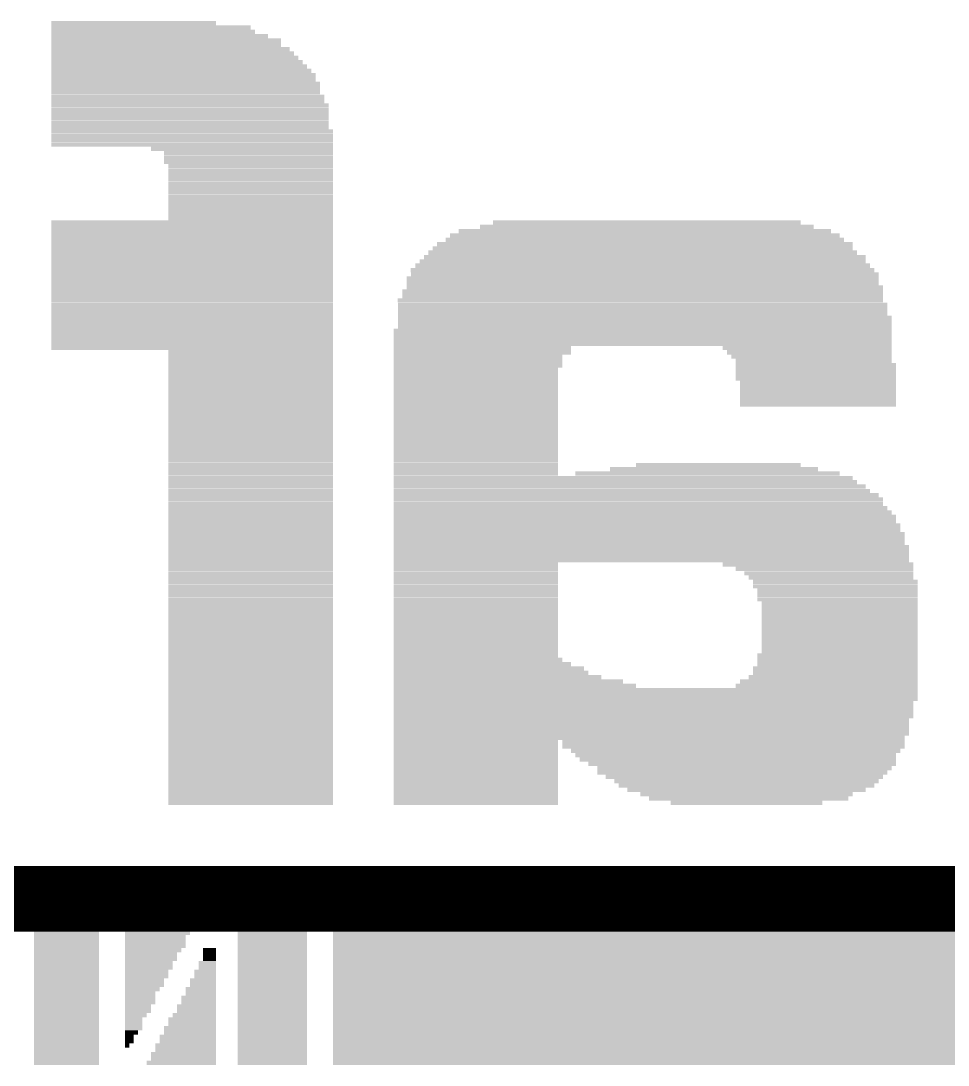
# Model space of a CAD drawing. Extents: x -15 to 72, y -20 to 100.
# Drawn here: x 14.065 to 17.653, y -0.643 to 3.397 of the extents above; entities that cross this region are included whole.
import ezdxf

# ---------------------------------------------------------------- set-up
doc = ezdxf.new("R2010")
doc.units = 0
for name, color, linetype in [('1', 12, 'CONTINUOUS'), ('16', 132, 'CONTINUOUS'), ('20', 53, 'CONTINUOUS'), ('22', 6, 'CONTINUOUS')]:
    doc.layers.add(name, color=color, linetype=linetype)

# ---------------------------------------------------------------- blocks, each defined once
blk = doc.blocks.new('RECT')
blk.add_solid([(-0.5, -0.5), (0.5, -0.5), (-0.5, 0.5), (0.5, 0.5)])

msp = doc.modelspace()

# ---------------------------------------------------------------- linework, layer by layer
at = {"layer": '1', "const_width": 0.254}
msp.add_lwpolyline([(55.88, 0), (0, 0)], dxfattribs=at)
at = {"layer": '16', "const_width": 0.254}
msp.add_lwpolyline([(55.88, 0), (0, 0)], dxfattribs=at)
at = {"layer": '20', "const_width": 0.127}
msp.add_lwpolyline([(0, 0), (56, 0)], dxfattribs=at)

# ---------------------------------------------------------------- block references
at = {"layer": '22', "rotation": 180}
for p, xscale, yscale in [((14.5011, 3.3883), 0.637, 0.0167), ((14.5682, 3.3716), 0.7711, 0.0168), ((14.5766, 3.3549), 0.7879, 0.0167), ((14.6017, 3.3381), 0.8382, 0.0168), ((14.6269, 3.3213), 0.8885, 0.0168), ((14.6269, 3.3046), 0.8885, 0.0167), ((14.6436, 3.2878), 0.922, 0.0168), ((14.652, 3.271), 0.9388, 0.0168), ((14.6604, 3.2543), 0.9555, 0.0167), ((14.6688, 3.2375), 0.9723, 0.0168), ((14.6772, 3.2207), 0.9891, 0.0168), ((14.6855, 3.204), 1.0058, 0.0167), ((14.6939, 3.1872), 1.0226, 0.0168), ((14.6939, 3.1704), 1.0226, 0.0168), ((14.7023, 3.1537), 1.0394, 0.0167), ((14.7023, 3.1369), 1.0394, 0.0168), ((14.7023, 3.1202), 1.0394, 0.0167), ((14.7107, 3.1034), 1.0561, 0.0168), ((14.7107, 3.0866), 1.0561, 0.0168), ((14.7191, 3.0699), 1.0729, 0.0167), ((14.7191, 3.0531), 1.0729, 0.0168), ((14.7191, 3.0363), 1.0729, 0.0168), ((14.7191, 3.0196), 1.0729, 0.0167), ((14.7191, 3.0028), 1.0729, 0.0168), ((14.7191, 2.986), 1.0729, 0.0168), ((14.7275, 2.9693), 1.0897, 0.0167), ((14.7275, 2.9525), 1.0897, 0.0168), ((14.7275, 2.9358), 1.0897, 0.0167), ((14.7275, 2.919), 1.0897, 0.0168), ((14.9203, 2.9022), 0.7041, 0.0168), ((14.9454, 2.8855), 0.6538, 0.0167), ((14.9454, 2.8687), 0.6538, 0.0168), ((14.9454, 2.8519), 0.6538, 0.0168), ((14.9538, 2.8352), 0.6371, 0.0167), ((14.9538, 2.8184), 0.6371, 0.0168), ((14.9538, 2.8016), 0.6371, 0.0168), ((14.9538, 2.7849), 0.6371, 0.0167), ((14.9538, 2.7681), 0.6371, 0.0168), ((14.9538, 2.7513), 0.6371, 0.0168), ((14.9538, 2.7346), 0.6371, 0.0167), ((14.9538, 2.7178), 0.6371, 0.0168), ((14.9538, 2.701), 0.6371, 0.0167), ((14.9538, 2.6843), 0.6371, 0.0168), ((14.9538, 2.6675), 0.6371, 0.0168), ((14.9538, 2.6507), 0.6371, 0.0167), ((14.9538, 2.634), 0.6371, 0.0168), ((14.7275, 2.6172), 1.0897, 0.0168), ((14.7275, 2.6004), 1.0897, 0.0167), ((14.7275, 2.5837), 1.0897, 0.0168), ((16.4793, 2.5837), 1.4417, 0.0168), ((16.4877, 2.6004), 1.2909, 0.0167), ((16.4877, 2.6172), 1.1903, 0.0168), ((14.7275, 2.5669), 1.0897, 0.0168), ((14.7275, 2.5501), 1.0897, 0.0167), ((16.4793, 2.5501), 1.5423, 0.0167), ((16.4793, 2.5669), 1.5087, 0.0168), ((14.7275, 2.5334), 1.0897, 0.0168), ((14.7275, 2.5167), 1.0897, 0.0167), ((14.7275, 2.4999), 1.0897, 0.0168), ((16.4709, 2.4999), 1.6596, 0.0168), ((16.4709, 2.5167), 1.6261, 0.0167), ((16.4793, 2.5334), 1.6093, 0.0168), ((14.7275, 2.4831), 1.0897, 0.0168), ((14.7275, 2.4664), 1.0897, 0.0167), ((16.4709, 2.4664), 1.7267, 0.0167), ((16.4793, 2.4831), 1.7099, 0.0168), ((14.7275, 2.4496), 1.0897, 0.0168), ((14.7275, 2.4328), 1.0897, 0.0168), ((14.7275, 2.4161), 1.0897, 0.0167), ((16.4709, 2.4328), 1.7938, 0.0168), ((16.4793, 2.4161), 1.8105, 0.0167), ((16.4709, 2.4496), 1.7602, 0.0168), ((14.7275, 2.3993), 1.0897, 0.0168), ((14.7275, 2.3825), 1.0897, 0.0168), ((16.4709, 2.3993), 1.8273, 0.0168), ((16.4709, 2.3825), 1.8273, 0.0168), ((14.7275, 2.3658), 1.0897, 0.0167), ((14.7275, 2.349), 1.0897, 0.0168), ((16.4709, 2.349), 1.8608, 0.0168), ((16.4793, 2.3658), 1.8441, 0.0167), ((14.7275, 2.3322), 1.0897, 0.0168), ((14.7275, 2.3155), 1.0897, 0.0167), ((14.7275, 2.2987), 1.0897, 0.0168), ((16.4625, 2.3155), 1.8776, 0.0167), ((16.4709, 2.2987), 1.8943, 0.0168), ((16.4709, 2.3322), 1.8608, 0.0168), ((14.7275, 2.282), 1.0897, 0.0167), ((14.7275, 2.2652), 1.0897, 0.0168), ((16.4709, 2.282), 1.8943, 0.0167), ((16.4709, 2.2652), 1.8943, 0.0168), ((14.7275, 2.2484), 1.0897, 0.0168), ((14.7275, 2.2317), 1.0897, 0.0167), ((14.7275, 2.2149), 1.0897, 0.0168), ((16.4793, 2.2484), 1.9111, 0.0168), ((16.4793, 2.2317), 1.9111, 0.0167), ((16.4793, 2.2149), 1.9111, 0.0168), ((14.7275, 2.1981), 1.0897, 0.0168), ((14.7275, 2.1814), 1.0897, 0.0167), ((16.4709, 2.1981), 1.9278, 0.0168), ((16.4709, 2.1814), 1.9278, 0.0167), ((14.7275, 2.1646), 1.0897, 0.0168), ((14.7275, 2.1478), 1.0897, 0.0168), ((16.4709, 2.1646), 1.9278, 0.0168), ((16.4709, 2.1478), 1.9278, 0.0168), ((14.7275, 2.1311), 1.0897, 0.0167), ((14.9538, 2.1143), 0.6371, 0.0168), ((14.9538, 2.0976), 0.6371, 0.0167), ((15.8506, 2.1311), 0.6873, 0.0167), ((15.8506, 2.1143), 0.6873, 0.0168), ((15.8338, 2.0976), 0.6537, 0.0167), ((17.1079, 2.1311), 0.6538, 0.0167), ((17.1163, 2.1143), 0.637, 0.0168), ((17.1247, 2.0976), 0.6203, 0.0167), ((14.9538, 2.0808), 0.6371, 0.0168), ((14.9538, 2.064), 0.6371, 0.0168), ((15.8338, 2.0808), 0.6537, 0.0168), ((15.8338, 2.064), 0.6537, 0.0168), ((17.1331, 2.0808), 0.6035, 0.0168), ((17.1415, 2.064), 0.6203, 0.0168), ((14.9538, 2.0473), 0.6371, 0.0167), ((14.9538, 2.0305), 0.6371, 0.0168), ((14.9538, 2.0137), 0.6371, 0.0168), ((15.8255, 2.0473), 0.637, 0.0167), ((15.8255, 2.0305), 0.637, 0.0168), ((15.8255, 2.0137), 0.637, 0.0168), ((17.1415, 2.0473), 0.6203, 0.0167), ((17.1415, 2.0305), 0.6203, 0.0168), ((17.1415, 2.0137), 0.6203, 0.0168), ((14.9538, 1.997), 0.6371, 0.0167), ((14.9538, 1.9802), 0.6371, 0.0168), ((15.8255, 1.997), 0.637, 0.0167), ((15.8255, 1.9802), 0.637, 0.0168), ((17.1499, 1.997), 0.6035, 0.0167), ((17.1499, 1.9802), 0.6035, 0.0168), ((14.9538, 1.9634), 0.6371, 0.0168), ((14.9538, 1.9466), 0.6371, 0.0167), ((15.8255, 1.9634), 0.637, 0.0168), ((15.8255, 1.9466), 0.637, 0.0167), ((17.1499, 1.9634), 0.6035, 0.0168), ((17.1499, 1.9466), 0.6035, 0.0167), ((14.9538, 1.9299), 0.6371, 0.0168), ((14.9538, 1.9131), 0.6371, 0.0168), ((14.9538, 1.8963), 0.6371, 0.0167), ((15.8255, 1.9299), 0.637, 0.0168), ((15.8255, 1.9131), 0.637, 0.0168), ((15.8255, 1.8963), 0.637, 0.0167), ((17.1499, 1.9299), 0.6035, 0.0168), ((17.1499, 1.9131), 0.6035, 0.0168), ((14.9538, 1.8796), 0.6371, 0.0168), ((14.9538, 1.8629), 0.6371, 0.0167), ((15.8255, 1.8796), 0.637, 0.0168), ((15.8255, 1.8629), 0.637, 0.0167), ((14.9538, 1.8461), 0.6371, 0.0168), ((14.9538, 1.8293), 0.6371, 0.0168), ((14.9538, 1.8126), 0.6371, 0.0167), ((15.8255, 1.8461), 0.637, 0.0168), ((15.8255, 1.8293), 0.637, 0.0168), ((15.8255, 1.8126), 0.637, 0.0167), ((14.9538, 1.7958), 0.6371, 0.0168), ((14.9538, 1.779), 0.6371, 0.0168), ((15.8255, 1.7958), 0.637, 0.0168), ((15.8255, 1.779), 0.637, 0.0168), ((14.9538, 1.7623), 0.6371, 0.0167), ((14.9538, 1.7455), 0.6371, 0.0168), ((15.8255, 1.7623), 0.637, 0.0167), ((15.8255, 1.7455), 0.637, 0.0168), ((14.9538, 1.7287), 0.6371, 0.0168), ((14.9538, 1.712), 0.6371, 0.0167), ((14.9538, 1.6952), 0.6371, 0.0168), ((15.8255, 1.7287), 0.637, 0.0168), ((15.8255, 1.712), 0.637, 0.0167), ((15.8255, 1.6952), 0.637, 0.0168), ((14.9538, 1.6784), 0.6371, 0.0167), ((14.9538, 1.6617), 0.6371, 0.0168), ((15.8255, 1.6784), 0.637, 0.0167), ((15.8255, 1.6617), 0.637, 0.0168), ((16.7475, 1.6617), 0.8046, 0.0168), ((16.7643, 1.6784), 0.6371, 0.0167), ((14.9538, 1.6449), 0.6371, 0.0168), ((14.9538, 1.6281), 0.6371, 0.0167), ((14.9538, 1.6114), 0.6371, 0.0168), ((15.8255, 1.6449), 0.637, 0.0168), ((16.3955, 1.6281), 1.7769, 0.0167), ((16.4039, 1.6114), 1.7937, 0.0168), ((16.7223, 1.6449), 1.0226, 0.0168), ((14.9538, 1.5946), 0.6371, 0.0168), ((14.9538, 1.5778), 0.6371, 0.0167), ((16.4206, 1.5946), 1.8272, 0.0168), ((16.429, 1.5778), 1.844, 0.0167), ((14.9538, 1.5611), 0.6371, 0.0168), ((14.9538, 1.5443), 0.6371, 0.0168), ((14.9538, 1.5275), 0.6371, 0.0167), ((16.4458, 1.5611), 1.8775, 0.0168), ((16.4542, 1.5443), 1.8943, 0.0168), ((16.4542, 1.5275), 1.8943, 0.0167), ((14.9538, 1.5108), 0.6371, 0.0168), ((14.9538, 1.494), 0.6371, 0.0168), ((16.4625, 1.5108), 1.911, 0.0168), ((16.4709, 1.494), 1.9278, 0.0168), ((14.9538, 1.4773), 0.6371, 0.0167), ((14.9538, 1.4605), 0.6371, 0.0168), ((16.4793, 1.4773), 1.9446, 0.0167), ((16.4793, 1.4605), 1.9446, 0.0168), ((14.9538, 1.4438), 0.6371, 0.0167), ((14.9538, 1.427), 0.6371, 0.0168), ((14.9538, 1.4102), 0.6371, 0.0168), ((16.4877, 1.4438), 1.9613, 0.0167), ((16.4877, 1.427), 1.9613, 0.0168), ((16.4961, 1.4102), 1.9781, 0.0168), ((14.9538, 1.3935), 0.6371, 0.0167), ((14.9538, 1.3767), 0.6371, 0.0168), ((16.4961, 1.3935), 1.9781, 0.0167), ((16.4961, 1.3767), 1.9781, 0.0168), ((14.9538, 1.3599), 0.6371, 0.0168), ((14.9538, 1.3432), 0.6371, 0.0167), ((14.9538, 1.3264), 0.6371, 0.0168), ((16.5045, 1.3599), 1.9949, 0.0168), ((16.5045, 1.3432), 1.9949, 0.0167), ((16.5045, 1.3264), 1.9949, 0.0168), ((14.9538, 1.3096), 0.6371, 0.0168), ((14.9538, 1.2929), 0.6371, 0.0167), ((16.5045, 1.3096), 1.9949, 0.0168), ((15.8255, 1.2929), 0.637, 0.0167), ((17.1498, 1.2929), 0.7376, 0.0167), ((14.9538, 1.2761), 0.6371, 0.0168), ((14.9538, 1.2593), 0.6371, 0.0167), ((15.8255, 1.2761), 0.637, 0.0168), ((15.8255, 1.2593), 0.637, 0.0167), ((17.1749, 1.2761), 0.6873, 0.0168), ((17.1917, 1.2593), 0.6538, 0.0167), ((14.9538, 1.2426), 0.6371, 0.0168), ((14.9538, 1.2258), 0.6371, 0.0168), ((14.9538, 1.209), 0.6371, 0.0167), ((15.8255, 1.2426), 0.637, 0.0168), ((15.8255, 1.2258), 0.637, 0.0168), ((15.8255, 1.209), 0.637, 0.0167), ((17.2001, 1.2426), 0.637, 0.0168), ((17.2169, 1.2258), 0.637, 0.0168), ((17.2169, 1.209), 0.637, 0.0167), ((14.9538, 1.1923), 0.6371, 0.0168), ((14.9538, 1.1755), 0.6371, 0.0168), ((15.8255, 1.1923), 0.637, 0.0168), ((15.8255, 1.1755), 0.637, 0.0168), ((17.2252, 1.1923), 0.6203, 0.0168), ((17.2252, 1.1755), 0.6203, 0.0168), ((14.9538, 1.1587), 0.6371, 0.0167), ((14.9538, 1.142), 0.6371, 0.0168), ((14.9538, 1.1252), 0.6371, 0.0168), ((15.8255, 1.1587), 0.637, 0.0167), ((15.8255, 1.142), 0.637, 0.0168), ((15.8255, 1.1252), 0.637, 0.0168), ((17.2252, 1.1587), 0.6203, 0.0167), ((17.2337, 1.142), 0.6035, 0.0168), ((17.2337, 1.1252), 0.6035, 0.0168), ((14.9538, 1.1085), 0.6371, 0.0167), ((14.9538, 1.0917), 0.6371, 0.0168), ((15.8255, 1.1085), 0.637, 0.0167), ((15.8255, 1.0917), 0.637, 0.0168), ((17.2337, 1.1085), 0.6035, 0.0167), ((17.2337, 1.0917), 0.6035, 0.0168), ((14.9538, 1.0749), 0.6371, 0.0168), ((14.9538, 1.0582), 0.6371, 0.0167), ((15.8255, 1.0749), 0.637, 0.0168), ((15.8255, 1.0582), 0.637, 0.0167), ((17.2337, 1.0749), 0.6035, 0.0168), ((17.2337, 1.0582), 0.6035, 0.0167), ((14.9538, 1.0414), 0.6371, 0.0168), ((14.9538, 1.0247), 0.6371, 0.0167), ((14.9538, 1.0079), 0.6371, 0.0168), ((15.8255, 1.0414), 0.637, 0.0168), ((15.8255, 1.0247), 0.637, 0.0167), ((15.8255, 1.0079), 0.637, 0.0168), ((17.2337, 1.0414), 0.6035, 0.0168), ((17.2337, 1.0247), 0.6035, 0.0167), ((17.2337, 1.0079), 0.6035, 0.0168), ((14.9538, 0.9911), 0.6371, 0.0168), ((14.9538, 0.9744), 0.6371, 0.0167), ((15.8255, 0.9911), 0.637, 0.0168), ((15.8255, 0.9744), 0.637, 0.0167), ((17.2337, 0.9911), 0.6035, 0.0168), ((17.2337, 0.9744), 0.6035, 0.0167), ((14.9538, 0.9576), 0.6371, 0.0168), ((14.9538, 0.9408), 0.6371, 0.0168), ((14.9538, 0.9241), 0.6371, 0.0167), ((15.8338, 0.9241), 0.6537, 0.0167), ((15.8255, 0.9576), 0.637, 0.0168), ((15.8255, 0.9408), 0.637, 0.0168), ((17.2252, 0.9408), 0.6203, 0.0168), ((17.2252, 0.9241), 0.6203, 0.0167), ((17.2337, 0.9576), 0.6035, 0.0168), ((14.9538, 0.9073), 0.6371, 0.0168), ((14.9538, 0.8905), 0.6371, 0.0168), ((15.8506, 0.9073), 0.6873, 0.0168), ((15.8758, 0.8905), 0.7376, 0.0168), ((17.2169, 0.8905), 0.637, 0.0168), ((17.2252, 0.9073), 0.6203, 0.0168), ((14.9538, 0.8738), 0.6371, 0.0167), ((14.9538, 0.857), 0.6371, 0.0168), ((14.9538, 0.8403), 0.6371, 0.0167), ((15.8841, 0.8738), 0.7543, 0.0167), ((15.9093, 0.857), 0.8046, 0.0168), ((15.9512, 0.8403), 0.8884, 0.0167), ((17.1918, 0.8403), 0.6873, 0.0167), ((17.2085, 0.857), 0.6538, 0.0168), ((17.2169, 0.8738), 0.637, 0.0167), ((14.9538, 0.8235), 0.6371, 0.0168), ((14.9538, 0.8067), 0.6371, 0.0168), ((15.9764, 0.8235), 0.9387, 0.0168), ((16.5212, 0.8067), 2.0284, 0.0168), ((17.1834, 0.8235), 0.7041, 0.0168), ((14.9538, 0.79), 0.6371, 0.0167), ((14.9538, 0.7732), 0.6371, 0.0168), ((16.5212, 0.79), 2.0284, 0.0167), ((16.5212, 0.7732), 2.0284, 0.0168), ((14.9538, 0.7564), 0.6371, 0.0168), ((14.9538, 0.7397), 0.6371, 0.0167), ((14.9538, 0.7229), 0.6371, 0.0168), ((16.5128, 0.7564), 2.0116, 0.0168), ((16.5128, 0.7397), 2.0116, 0.0167), ((16.5128, 0.7229), 2.0116, 0.0168), ((14.9538, 0.7061), 0.6371, 0.0168), ((14.9538, 0.6894), 0.6371, 0.0167), ((16.5128, 0.7061), 2.0116, 0.0168), ((16.5045, 0.6894), 1.9949, 0.0167), ((14.9538, 0.6726), 0.6371, 0.0168), ((14.9538, 0.6558), 0.6371, 0.0168), ((14.9538, 0.6391), 0.6371, 0.0167), ((16.5045, 0.6726), 1.9949, 0.0168), ((16.5045, 0.6558), 1.9949, 0.0168), ((16.5045, 0.6391), 1.9949, 0.0167), ((14.9538, 0.6223), 0.6371, 0.0168), ((14.9538, 0.6056), 0.6371, 0.0167), ((16.4961, 0.6223), 1.9781, 0.0168), ((15.8255, 0.6056), 0.637, 0.0167), ((16.8229, 0.6056), 1.3244, 0.0167), ((14.9538, 0.5888), 0.6371, 0.0168), ((14.9538, 0.572), 0.6371, 0.0168), ((15.8255, 0.5888), 0.637, 0.0168), ((15.8255, 0.572), 0.637, 0.0168), ((16.8229, 0.5888), 1.3244, 0.0168), ((16.8313, 0.572), 1.274, 0.0168), ((14.9538, 0.5553), 0.6371, 0.0167), ((14.9538, 0.5385), 0.6371, 0.0168), ((14.9538, 0.5217), 0.6371, 0.0168), ((15.8255, 0.5553), 0.637, 0.0167), ((15.8255, 0.5385), 0.637, 0.0168), ((15.8255, 0.5217), 0.637, 0.0168), ((16.8313, 0.5553), 1.2406, 0.0167), ((16.8397, 0.5385), 1.2238, 0.0168), ((16.8565, 0.5217), 1.1903, 0.0168), ((14.9538, 0.505), 0.6371, 0.0167), ((14.9538, 0.4882), 0.6371, 0.0168), ((15.8255, 0.505), 0.637, 0.0167), ((15.8255, 0.4882), 0.637, 0.0168), ((16.8649, 0.505), 1.1399, 0.0167), ((16.8565, 0.4882), 1.1231, 0.0168), ((14.9538, 0.4714), 0.6371, 0.0168), ((14.9538, 0.4546), 0.6371, 0.0167), ((14.9538, 0.4379), 0.6371, 0.0168), ((15.8255, 0.4714), 0.637, 0.0168), ((15.8255, 0.4546), 0.637, 0.0167), ((15.8255, 0.4379), 0.637, 0.0168), ((16.8649, 0.4714), 1.0729, 0.0168), ((16.8732, 0.4546), 1.0226, 0.0167), ((16.8733, 0.4379), 0.9891, 0.0168), ((14.9538, 0.4212), 0.6371, 0.0167), ((14.9538, 0.4044), 0.6371, 0.0168), ((15.8255, 0.4212), 0.637, 0.0167), ((15.8255, 0.4044), 0.637, 0.0168), ((16.8732, 0.4212), 0.922, 0.0167), ((16.8732, 0.4044), 0.8214, 0.0168), ((14.9538, 0.3876), 0.6371, 0.0168), ((14.9538, 0.3709), 0.6371, 0.0167), ((15.8255, 0.3876), 0.637, 0.0168), ((15.8255, 0.3709), 0.637, 0.0167), ((16.8816, 0.3876), 0.7712, 0.0168), ((16.8732, 0.3709), 0.5868, 0.0167), ((15.113, 0.0523), 13.998, 0.0168), ((15.113, 0.0355), 13.998, 0.0167), ((15.113, 0.0188), 13.998, 0.0168), ((15.113, 0.0021), 13.998, 0.0167), ((15.113, -0.0147), 13.998, 0.0168), ((15.113, -0.0315), 13.998, 0.0168), ((14.2413, -0.0483), 0.2515, 0.0167), ((14.6185, -0.0483), 0.3017, 0.0167), ((15.0376, -0.0483), 0.2683, 0.0167), ((18.6922, -0.0483), 6.8397, 0.0167), ((14.2413, -0.065), 0.2515, 0.0168), ((14.2413, -0.0818), 0.2515, 0.0168), ((14.6101, -0.065), 0.285, 0.0168), ((14.6101, -0.0818), 0.285, 0.0168), ((15.0376, -0.065), 0.2683, 0.0168), ((15.0376, -0.0818), 0.2683, 0.0168), ((18.6922, -0.065), 6.8397, 0.0168), ((18.6922, -0.0818), 6.8397, 0.0168), ((14.2413, -0.0985), 0.2515, 0.0167), ((14.2413, -0.1153), 0.2515, 0.0168), ((14.6017, -0.0985), 0.2682, 0.0167), ((14.6017, -0.1153), 0.2682, 0.0168), ((15.0376, -0.0985), 0.2683, 0.0167), ((15.0376, -0.1153), 0.2683, 0.0168), ((18.6922, -0.0985), 6.8397, 0.0167), ((18.6922, -0.1153), 6.8397, 0.0168), ((14.2413, -0.1321), 0.2515, 0.0168), ((14.2413, -0.1489), 0.2515, 0.0167), ((14.2413, -0.1656), 0.2515, 0.0168), ((14.5933, -0.1321), 0.2514, 0.0168), ((14.585, -0.1489), 0.2347, 0.0167), ((14.585, -0.1656), 0.2347, 0.0168), ((15.0376, -0.1321), 0.2683, 0.0168), ((15.0376, -0.1489), 0.2683, 0.0167), ((15.0376, -0.1656), 0.2683, 0.0168), ((18.6922, -0.1321), 6.8397, 0.0168), ((18.6922, -0.1489), 6.8397, 0.0167), ((18.6922, -0.1656), 6.8397, 0.0168), ((14.2413, -0.1824), 0.2515, 0.0168), ((14.2413, -0.1992), 0.2515, 0.0167), ((14.5766, -0.1992), 0.2179, 0.0167), ((14.585, -0.1824), 0.2347, 0.0168), ((14.7945, -0.1992), 0.0503, 0.0167), ((15.0376, -0.1824), 0.2683, 0.0168), ((15.0376, -0.1992), 0.2683, 0.0167), ((18.6922, -0.1824), 6.8397, 0.0168), ((18.6922, -0.1992), 6.8397, 0.0167), ((14.2413, -0.2159), 0.2515, 0.0168), ((14.2413, -0.2327), 0.2515, 0.0167), ((14.2413, -0.2494), 0.2515, 0.0168), ((14.5682, -0.2159), 0.2012, 0.0168), ((14.5682, -0.2327), 0.2012, 0.0167), ((14.5598, -0.2494), 0.1844, 0.0168), ((14.7861, -0.2494), 0.067, 0.0168), ((14.7945, -0.2159), 0.0503, 0.0168), ((14.7945, -0.2327), 0.0503, 0.0167), ((15.0376, -0.2159), 0.2683, 0.0168), ((15.0376, -0.2327), 0.2683, 0.0167), ((15.0376, -0.2494), 0.2683, 0.0168), ((18.6922, -0.2159), 6.8397, 0.0168), ((18.6922, -0.2327), 6.8397, 0.0167), ((18.6922, -0.2494), 6.8397, 0.0168), ((14.2413, -0.2662), 0.2515, 0.0168), ((14.2413, -0.283), 0.2515, 0.0167), ((14.5598, -0.2662), 0.1844, 0.0168), ((14.5514, -0.283), 0.1676, 0.0167), ((14.7777, -0.283), 0.0838, 0.0167), ((14.7861, -0.2662), 0.067, 0.0168), ((15.0376, -0.2662), 0.2683, 0.0168), ((15.0376, -0.283), 0.2683, 0.0167), ((18.6922, -0.2662), 6.8397, 0.0168), ((18.6922, -0.283), 6.8397, 0.0167), ((14.2413, -0.2997), 0.2515, 0.0168), ((14.2413, -0.3165), 0.2515, 0.0168), ((14.5514, -0.2997), 0.1676, 0.0168), ((14.5431, -0.3165), 0.1509, 0.0168), ((14.7693, -0.3165), 0.1006, 0.0168), ((14.7777, -0.2997), 0.0838, 0.0168), ((15.0376, -0.2997), 0.2683, 0.0168), ((15.0376, -0.3165), 0.2683, 0.0168), ((18.6922, -0.2997), 6.8397, 0.0168), ((18.6922, -0.3165), 6.8397, 0.0168), ((14.2413, -0.3332), 0.2515, 0.0167), ((14.2413, -0.35), 0.2515, 0.0168), ((14.2413, -0.3668), 0.2515, 0.0168), ((14.5431, -0.3332), 0.1509, 0.0167), ((14.5347, -0.35), 0.1341, 0.0168), ((14.5263, -0.3668), 0.1173, 0.0168), ((14.761, -0.35), 0.1173, 0.0168), ((14.761, -0.3668), 0.1173, 0.0168), ((14.7693, -0.3332), 0.1006, 0.0167), ((15.0376, -0.3332), 0.2683, 0.0167), ((15.0376, -0.35), 0.2683, 0.0168), ((15.0376, -0.3668), 0.2683, 0.0168), ((18.6922, -0.3332), 6.8397, 0.0167), ((18.6922, -0.35), 6.8397, 0.0168), ((18.6922, -0.3668), 6.8397, 0.0168), ((14.2413, -0.3836), 0.2515, 0.0167), ((14.2413, -0.4003), 0.2515, 0.0168), ((14.5263, -0.3836), 0.1173, 0.0167), ((14.5263, -0.4003), 0.1173, 0.0168), ((14.7526, -0.3836), 0.1341, 0.0167), ((14.7526, -0.4003), 0.1341, 0.0168), ((15.0376, -0.3836), 0.2683, 0.0167), ((15.0376, -0.4003), 0.2683, 0.0168), ((18.6922, -0.3836), 6.8397, 0.0167), ((18.6922, -0.4003), 6.8397, 0.0168), ((14.2413, -0.4171), 0.2515, 0.0167), ((14.2413, -0.4338), 0.2515, 0.0168), ((14.2413, -0.4506), 0.2515, 0.0168), ((14.5179, -0.4171), 0.1006, 0.0167), ((14.5179, -0.4338), 0.1006, 0.0168), ((14.5095, -0.4506), 0.0838, 0.0168), ((14.7358, -0.4506), 0.1676, 0.0168), ((14.7442, -0.4171), 0.1508, 0.0167), ((14.7442, -0.4338), 0.1508, 0.0168), ((15.0376, -0.4171), 0.2683, 0.0167), ((15.0376, -0.4338), 0.2683, 0.0168), ((15.0376, -0.4506), 0.2683, 0.0168), ((18.6922, -0.4171), 6.8397, 0.0167), ((18.6922, -0.4338), 6.8397, 0.0168), ((18.6922, -0.4506), 6.8397, 0.0168), ((14.2413, -0.4674), 0.2515, 0.0167), ((14.2413, -0.4841), 0.2515, 0.0168), ((14.5011, -0.4674), 0.067, 0.0167), ((14.5011, -0.4841), 0.067, 0.0168), ((14.7274, -0.4674), 0.1844, 0.0167), ((14.7274, -0.4841), 0.1844, 0.0168), ((15.0376, -0.4674), 0.2683, 0.0167), ((15.0376, -0.4841), 0.2683, 0.0168), ((18.6922, -0.4674), 6.8397, 0.0167), ((18.6922, -0.4841), 6.8397, 0.0168), ((14.2413, -0.5009), 0.2515, 0.0168), ((14.2413, -0.5177), 0.2515, 0.0167), ((14.5011, -0.5009), 0.067, 0.0168), ((14.4928, -0.5177), 0.0503, 0.0167), ((14.7191, -0.5009), 0.2011, 0.0168), ((14.7191, -0.5177), 0.2011, 0.0167), ((15.0376, -0.5009), 0.2683, 0.0168), ((15.0376, -0.5177), 0.2683, 0.0167), ((18.6922, -0.5009), 6.8397, 0.0168), ((18.6922, -0.5177), 6.8397, 0.0167), ((14.2413, -0.5344), 0.2515, 0.0168), ((14.2413, -0.5512), 0.2515, 0.0168), ((14.2413, -0.568), 0.2515, 0.0167), ((14.4844, -0.5344), 0.0335, 0.0168), ((14.4844, -0.5512), 0.0335, 0.0168), ((14.476, -0.568), 0.0167, 0.0167), ((14.7023, -0.568), 0.2347, 0.0167), ((14.7107, -0.5344), 0.2179, 0.0168), ((14.7107, -0.5512), 0.2179, 0.0168), ((15.0376, -0.5344), 0.2683, 0.0168), ((15.0376, -0.5512), 0.2683, 0.0168), ((15.0376, -0.568), 0.2683, 0.0167), ((18.6922, -0.5344), 6.8397, 0.0168), ((18.6922, -0.5512), 6.8397, 0.0168), ((18.6922, -0.568), 6.8397, 0.0167), ((14.2413, -0.5847), 0.2515, 0.0168), ((14.2413, -0.6015), 0.2515, 0.0168), ((14.6939, -0.6015), 0.2514, 0.0168), ((14.7023, -0.5847), 0.2347, 0.0168), ((15.0376, -0.5847), 0.2683, 0.0168), ((15.0376, -0.6015), 0.2683, 0.0168), ((18.6922, -0.5847), 6.8397, 0.0168), ((18.6922, -0.6015), 6.8397, 0.0168), ((14.2413, -0.6183), 0.2515, 0.0167), ((14.2413, -0.635), 0.2515, 0.0168), ((14.6855, -0.635), 0.2682, 0.0168), ((14.6939, -0.6183), 0.2514, 0.0167), ((15.0376, -0.6183), 0.2683, 0.0167), ((15.0376, -0.635), 0.2683, 0.0168), ((18.6922, -0.6183), 6.8397, 0.0167), ((18.6922, -0.635), 6.8397, 0.0168)]:
    msp.add_blockref('RECT', p, dxfattribs=dict(at, xscale=xscale, yscale=yscale))

doc.saveas('drawing.dxf')
